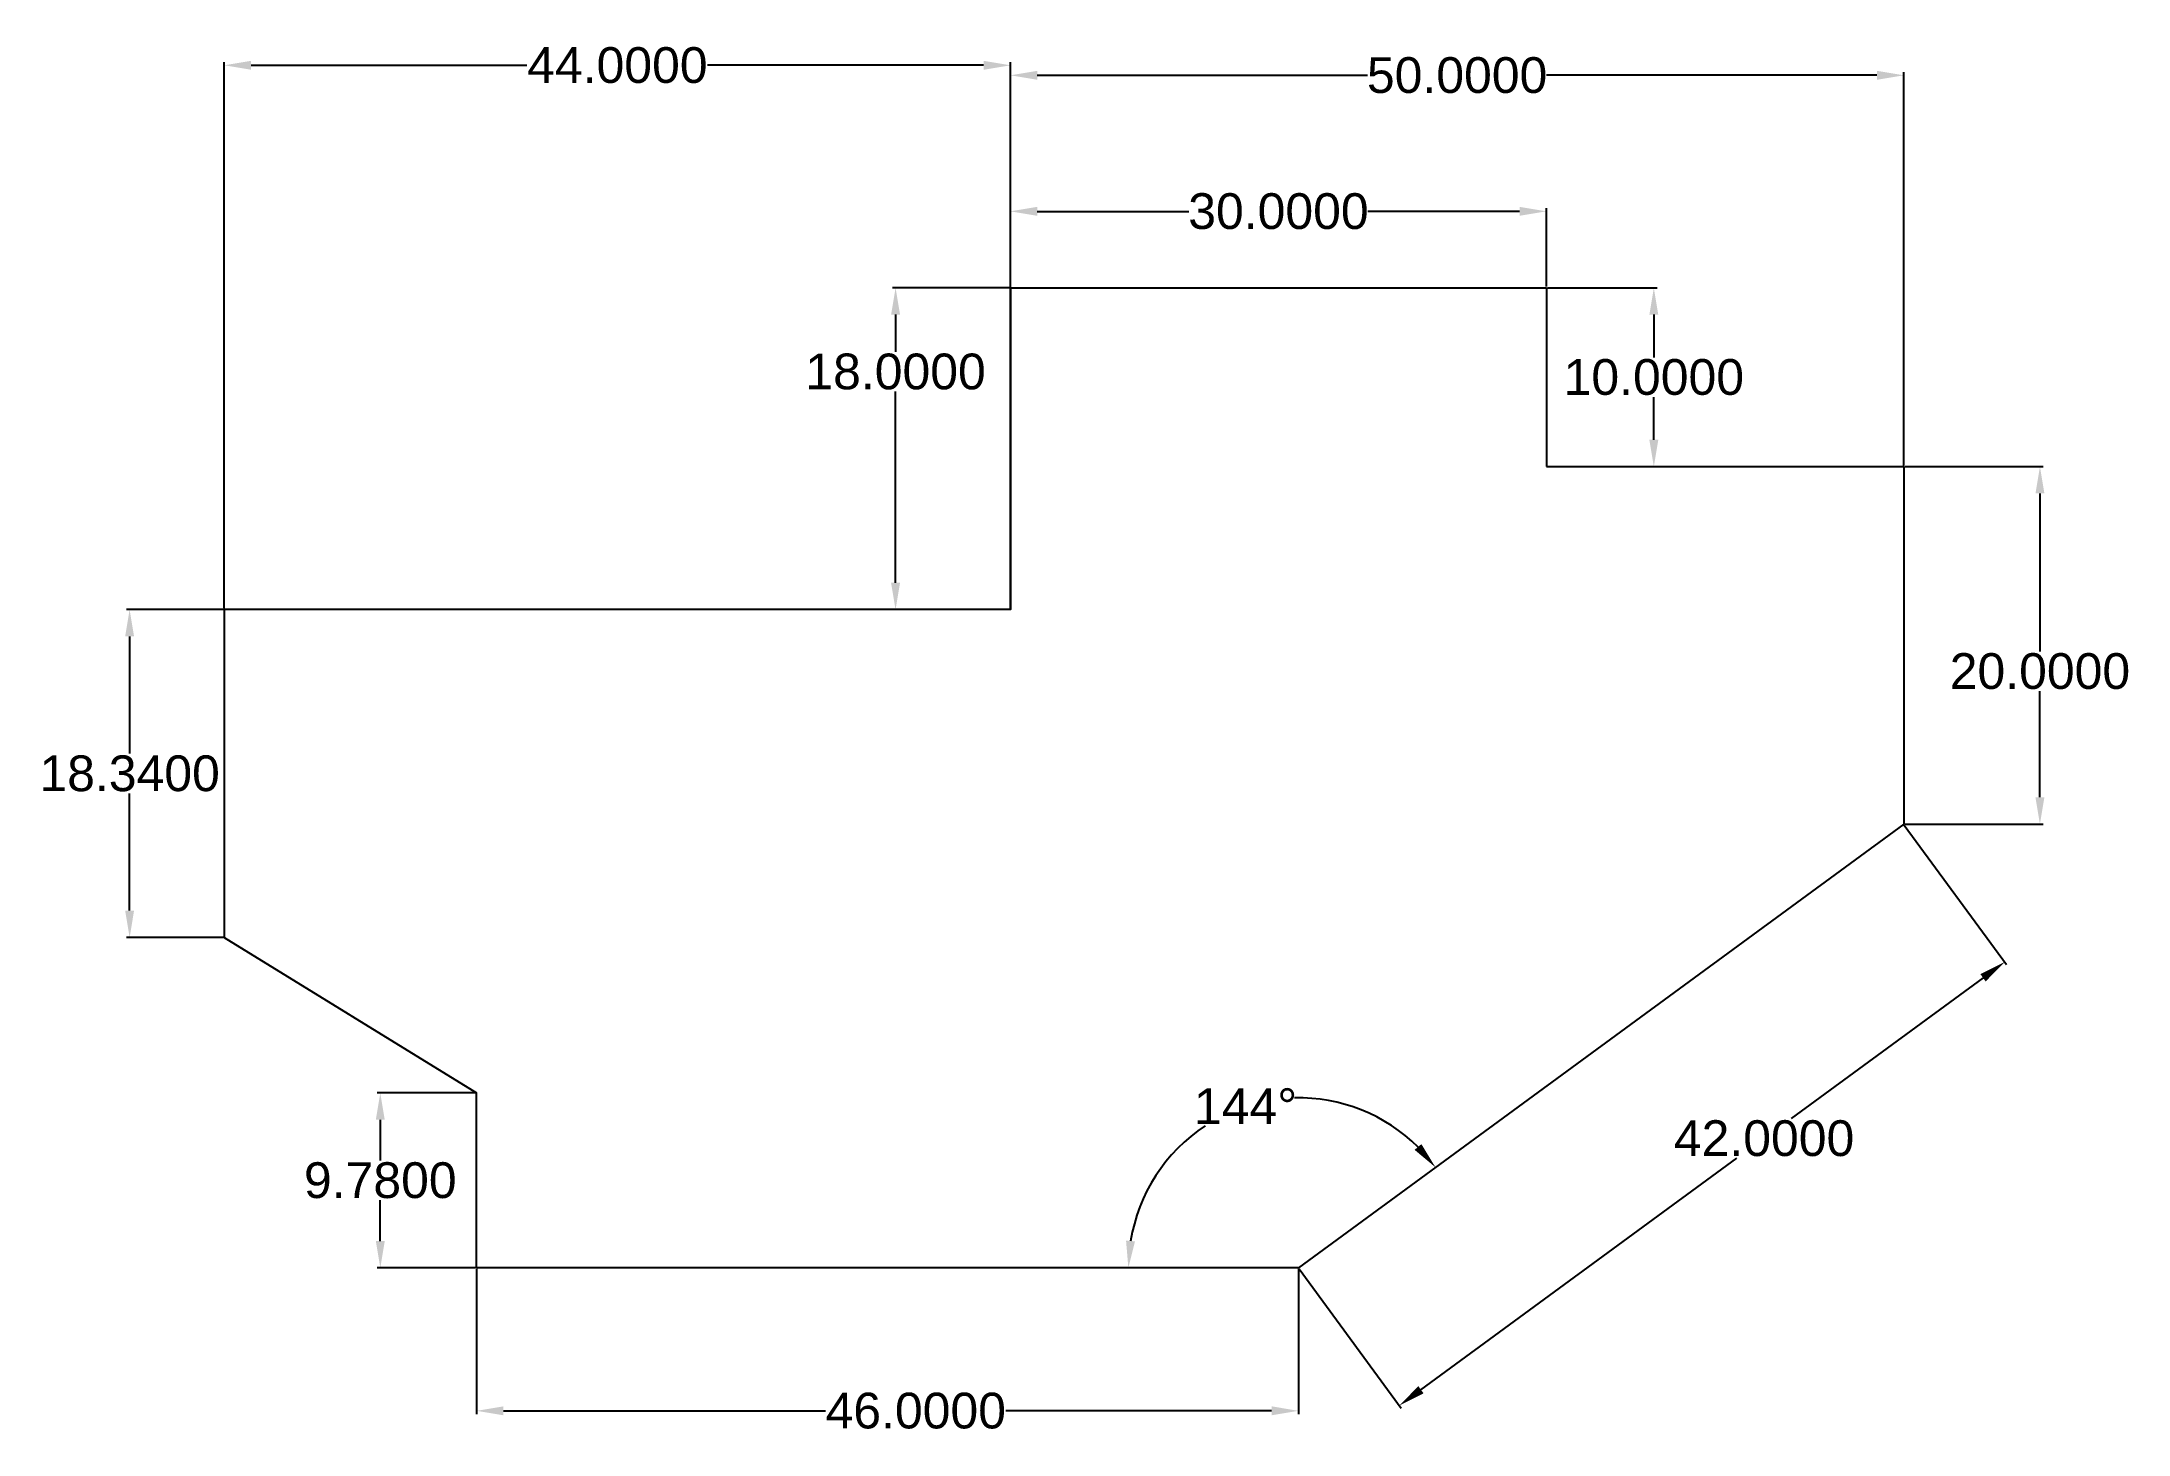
# Model space of a CAD drawing. Header units: millimetres. Extents: x -485 to -368, y 180 to 258.
import ezdxf

# ---------------------------------------------------------------- set-up
doc = ezdxf.new("R2010")
doc.units = ezdxf.units.MM
doc.header["$MEASUREMENT"] = 0
doc.styles.get("Standard").update_dxf_attribs({"font": 'arial.ttf'})
doc.dimstyles.get("Standard").update_dxf_attribs({"dimtxt": 2, "dimasz": 1.5, "dimexe": 0.18, "dimexo": 0.0625, "dimgap": 0.09, "dimtad": 0, "dimtih": 1, "dimtoh": 1, "dimdec": 4, "dimzin": 0, "dimdsep": 46, "dimtxsty": 'Standard', "dimcen": 0.09, "dimadec": 0, "dimazin": 0, "dimtfac": 1, "dimtdec": 4, "dimtofl": 0, "dimtmove": 0, "dimatfit": 3, "dimfxl": 1, "dimtolj": 1, "dimtzin": 0, "dimarcsym": 0})

# ---------------------------------------------------------------- blocks, each defined once
blk = doc.blocks.new('*D1')
at = {"color": 0, "lineweight": -2, "transparency": 16777216}
for p, q in [((-474.35, 225.81), (-479.77, 225.81)), ((-479.59, 224.31), (-479.59, 217.76)), ((-479.59, 208.97), (-479.59, 215.53)), ((-474.35, 207.47), (-479.77, 207.47))]:
    blk.add_line(p, q, dxfattribs=at)
at = {"color": 0, "transparency": 16777216}
for points in [[(-479.84, 224.31), (-479.34, 224.31), (-479.59, 225.81)], [(-479.84, 208.97), (-479.34, 208.97), (-479.59, 207.47)]]:
    blk.add_solid(points, dxfattribs=at)
at = {"layer": 'Defpoints', "color": 0, "transparency": 16777216}
for p in [(-474.29, 225.81), (-479.59, 207.47), (-474.29, 207.47)]:
    blk.add_point(p, dxfattribs=at)
at = {"color": 0, "transparency": 16777216, "insert": (-479.59, 216.64), "char_height": 2, "attachment_point": 5}
blk.add_mtext('\\A1;18.3400', dxfattribs=at)
blk = doc.blocks.new('*D3')
at = {"color": 0, "lineweight": -2, "transparency": 16777216}
for p, q in [((-460.24, 198.77), (-465.74, 198.77)), ((-465.56, 197.27), (-465.56, 195)), ((-465.56, 190.49), (-465.56, 192.77)), ((-460.24, 188.99), (-465.74, 188.99))]:
    blk.add_line(p, q, dxfattribs=at)
at = {"color": 0, "transparency": 16777216}
for points in [[(-465.81, 197.27), (-465.31, 197.27), (-465.56, 198.77)], [(-465.81, 190.49), (-465.31, 190.49), (-465.56, 188.99)]]:
    blk.add_solid(points, dxfattribs=at)
at = {"layer": 'Defpoints', "color": 0, "transparency": 16777216}
for p in [(-465.56, 198.77), (-460.17, 198.77), (-460.17, 188.99)]:
    blk.add_point(p, dxfattribs=at)
at = {"color": 0, "transparency": 16777216, "insert": (-465.56, 193.88), "char_height": 2, "attachment_point": 5}
blk.add_mtext('\\A1;9.7800', dxfattribs=at)
blk = doc.blocks.new('*D4')
at = {"color": 0, "lineweight": -2, "transparency": 16777216}
for start, end in [(45.2684, 91.3384), (123.3401, 170.9547)]:
    blk.add_arc((-414.17, 188.99), 9.51, start, end, dxfattribs=at)
at = {"color": 0, "transparency": 16777216}
for points in [[(-407.29, 195.91), (-407.67, 195.59), (-406.5, 194.61)], [(-423.32, 190.47), (-423.82, 190.51), (-423.69, 188.99)]]:
    blk.add_solid(points, dxfattribs=at)
at = {"layer": 'Defpoints', "color": 0, "transparency": 16777216}
for p in [(-380.29, 213.81), (-413.2, 198.46), (-460.17, 188.99), (-414.17, 188.99), (-414.17, 188.99)]:
    blk.add_point(p, dxfattribs=at)
at = {"color": 0, "transparency": 16777216, "insert": (-417.13, 198.03), "char_height": 2, "attachment_point": 5}
blk.add_mtext('\\A1;144°', dxfattribs=at)
blk = doc.blocks.new('*D6')
at = {"color": 0, "lineweight": -2, "transparency": 16777216}
for p, q in [((-380.23, 233.81), (-372.49, 233.81)), ((-372.67, 232.31), (-372.67, 223.47)), ((-372.67, 215.31), (-372.67, 221.25)), ((-380.23, 213.81), (-372.49, 213.81))]:
    blk.add_line(p, q, dxfattribs=at)
at = {"color": 0, "transparency": 16777216}
for points in [[(-372.92, 232.31), (-372.42, 232.31), (-372.67, 233.81)], [(-372.92, 215.31), (-372.42, 215.31), (-372.67, 213.81)]]:
    blk.add_solid(points, dxfattribs=at)
at = {"layer": 'Defpoints', "color": 0, "transparency": 16777216}
for p in [(-380.29, 233.81), (-380.29, 213.81), (-372.67, 213.81)]:
    blk.add_point(p, dxfattribs=at)
at = {"color": 0, "transparency": 16777216, "insert": (-372.67, 222.36), "char_height": 2, "attachment_point": 5}
blk.add_mtext('\\A1;20.0000', dxfattribs=at)
blk = doc.blocks.new('*D8')
at = {"color": 0, "lineweight": -2, "transparency": 16777216}
for p, q in [((-460.17, 188.93), (-460.17, 180.81)), ((-414.17, 188.93), (-414.17, 180.81)), ((-458.67, 180.99), (-440.65, 180.99)), ((-415.67, 180.99), (-430.54, 180.99))]:
    blk.add_line(p, q, dxfattribs=at)
at = {"color": 0, "transparency": 16777216}
for points in [[(-458.67, 181.24), (-458.67, 180.74), (-460.17, 180.99)], [(-415.67, 181.24), (-415.67, 180.74), (-414.17, 180.99)]]:
    blk.add_solid(points, dxfattribs=at)
at = {"layer": 'Defpoints', "color": 0, "transparency": 16777216}
for p in [(-460.17, 188.99), (-414.17, 188.99), (-414.17, 180.99)]:
    blk.add_point(p, dxfattribs=at)
at = {"color": 0, "transparency": 16777216, "insert": (-435.59, 180.99), "char_height": 2, "attachment_point": 5}
blk.add_mtext('\\A1;46.0000', dxfattribs=at)
blk = doc.blocks.new('*D10')
at = {"color": 0, "lineweight": -2, "transparency": 16777216}
for p, q in [((-474.29, 225.88), (-474.29, 256.44)), ((-472.79, 256.26), (-457.35, 256.26)), ((-431.79, 256.26), (-447.24, 256.26)), ((-430.29, 225.88), (-430.29, 256.44))]:
    blk.add_line(p, q, dxfattribs=at)
at = {"color": 0, "transparency": 16777216}
for points in [[(-472.79, 256.51), (-472.79, 256.01), (-474.29, 256.26)], [(-431.79, 256.51), (-431.79, 256.01), (-430.29, 256.26)]]:
    blk.add_solid(points, dxfattribs=at)
at = {"layer": 'Defpoints', "color": 0, "transparency": 16777216}
for p in [(-430.29, 256.26), (-474.29, 225.81), (-430.29, 225.81)]:
    blk.add_point(p, dxfattribs=at)
at = {"color": 0, "transparency": 16777216, "insert": (-452.29, 256.26), "char_height": 2, "attachment_point": 5}
blk.add_mtext('\\A1;44.0000', dxfattribs=at)
blk = doc.blocks.new('*D11')
at = {"color": 0, "lineweight": -2, "transparency": 16777216}
for p, q in [((-430.35, 243.81), (-436.9, 243.81)), ((-436.72, 242.31), (-436.72, 240.23)), ((-436.72, 227.31), (-436.72, 238.01)), ((-430.35, 225.81), (-436.9, 225.81))]:
    blk.add_line(p, q, dxfattribs=at)
at = {"color": 0, "transparency": 16777216}
for points in [[(-436.97, 242.31), (-436.47, 242.31), (-436.72, 243.81)], [(-436.97, 227.31), (-436.47, 227.31), (-436.72, 225.81)]]:
    blk.add_solid(points, dxfattribs=at)
at = {"layer": 'Defpoints', "color": 0, "transparency": 16777216}
for p in [(-430.29, 243.81), (-436.72, 225.81), (-430.29, 225.81)]:
    blk.add_point(p, dxfattribs=at)
at = {"color": 0, "transparency": 16777216, "insert": (-436.72, 239.12), "char_height": 2, "attachment_point": 5}
blk.add_mtext('\\A1;18.0000', dxfattribs=at)
blk = doc.blocks.new('*D12')
at = {"color": 0, "lineweight": -2, "transparency": 16777216}
for p, q in [((-400.23, 243.81), (-394.1, 243.81)), ((-394.28, 242.31), (-394.28, 239.92)), ((-394.28, 235.31), (-394.28, 237.7)), ((-400.23, 233.81), (-394.1, 233.81))]:
    blk.add_line(p, q, dxfattribs=at)
at = {"color": 0, "transparency": 16777216}
for points in [[(-394.53, 242.31), (-394.03, 242.31), (-394.28, 243.81)], [(-394.53, 235.31), (-394.03, 235.31), (-394.28, 233.81)]]:
    blk.add_solid(points, dxfattribs=at)
at = {"layer": 'Defpoints', "color": 0, "transparency": 16777216}
for p in [(-400.29, 243.81), (-400.29, 233.81), (-394.28, 233.81)]:
    blk.add_point(p, dxfattribs=at)
at = {"color": 0, "transparency": 16777216, "insert": (-394.28, 238.81), "char_height": 2, "attachment_point": 5}
blk.add_mtext('\\A1;10.0000', dxfattribs=at)
blk = doc.blocks.new('*D16')
at = {"color": 0, "lineweight": -2, "transparency": 16777216}
for p, q in [((-430.29, 243.88), (-430.29, 248.27)), ((-428.79, 248.09), (-420.31, 248.09)), ((-401.79, 248.09), (-410.28, 248.09)), ((-400.29, 243.88), (-400.29, 248.27))]:
    blk.add_line(p, q, dxfattribs=at)
at = {"color": 0, "transparency": 16777216}
for points in [[(-428.79, 248.34), (-428.79, 247.84), (-430.29, 248.09)], [(-401.79, 248.34), (-401.79, 247.84), (-400.29, 248.09)]]:
    blk.add_solid(points, dxfattribs=at)
at = {"layer": 'Defpoints', "color": 0, "transparency": 16777216}
for p in [(-400.29, 248.09), (-430.29, 243.81), (-400.29, 243.81)]:
    blk.add_point(p, dxfattribs=at)
at = {"color": 0, "transparency": 16777216, "insert": (-415.29, 248.09), "char_height": 2, "attachment_point": 5}
blk.add_mtext('\\A1;30.0000', dxfattribs=at)
blk = doc.blocks.new('*D17')
at = {"color": 0, "lineweight": -2, "transparency": 16777216}
for p, q in [((-430.29, 243.88), (-430.29, 255.88)), ((-380.29, 233.88), (-380.29, 255.88)), ((-428.79, 255.7), (-410.31, 255.7)), ((-381.79, 255.7), (-400.28, 255.7))]:
    blk.add_line(p, q, dxfattribs=at)
at = {"color": 0, "transparency": 16777216}
for points in [[(-428.79, 255.95), (-428.79, 255.45), (-430.29, 255.7)], [(-381.79, 255.95), (-381.79, 255.45), (-380.29, 255.7)]]:
    blk.add_solid(points, dxfattribs=at)
at = {"layer": 'Defpoints', "color": 0, "transparency": 16777216}
for p in [(-380.29, 255.7), (-430.29, 243.81), (-380.29, 233.81)]:
    blk.add_point(p, dxfattribs=at)
at = {"color": 0, "transparency": 16777216, "insert": (-405.29, 255.7), "char_height": 2, "attachment_point": 5}
blk.add_mtext('\\A1;50.0000', dxfattribs=at)
blk = doc.blocks.new('*D18')
at = {"color": 0, "lineweight": -2, "transparency": 16777216}
for p, q in [((-380.26, 213.76), (-374.54, 205.96)), ((-375.85, 205.22), (-386.6, 197.35)), ((-407.32, 182.17), (-389.63, 195.12)), ((-414.14, 188.94), (-408.42, 181.14))]:
    blk.add_line(p, q, dxfattribs=at)
at = {"color": 0, "transparency": 16777216}
for points in [[(-376, 205.42), (-375.71, 205.01), (-374.64, 206.1)], [(-407.46, 182.37), (-407.17, 181.97), (-408.53, 181.28)]]:
    blk.add_solid(points, dxfattribs=at)
at = {"layer": 'Defpoints', "color": 0, "transparency": 16777216}
for p in [(-380.29, 213.81), (-414.17, 188.99), (-408.53, 181.28)]:
    blk.add_point(p, dxfattribs=at)
at = {"color": 0, "transparency": 16777216, "insert": (-388.11, 196.23), "char_height": 2, "attachment_point": 5}
blk.add_mtext('\\A1;42.0000', dxfattribs=at)

msp = doc.modelspace()

# ---------------------------------------------------------------- linework, layer by layer
for p, q in [((-430.29225, 243.81336), (-400.29225, 243.81336)), ((-400.29225, 243.81336), (-400.29225, 233.81336)), ((-400.29225, 233.81336), (-380.29225, 233.81336)), ((-380.29225, 233.81336), (-380.29225, 213.81336)), ((-380.29225, 213.81336), (-414.1746, 188.99429)), ((-460.1746, 188.99429), (-460.1746, 198.77429)), ((-414.1746, 188.99429), (-460.1746, 188.99429))]:
    msp.add_line(p, q)
msp.add_lwpolyline([(-430.29225, 243.81336), (-430.29225, 225.81336), (-474.29225, 225.81336), (-474.29225, 207.47336), (-460.1746, 198.77429)])

# ---------------------------------------------------------------- dimensions: what is measured, and where the dimension line sits
for base, p1, p2, picture, middle in [((-430.29225, 256.26419), (-474.29225, 225.81336), (-430.29225, 225.81336), '*D10', (-452.29225, 256.26419)), ((-380.29225, 255.69965), (-430.29225, 243.81336), (-380.29225, 233.81336), '*D17', (-405.29225, 255.69965)), ((-400.29225, 248.08727), (-430.29225, 243.81336), (-400.29225, 243.81336), '*D16', (-415.29225, 248.08727)), ((-414.1746, 180.99238), (-460.1746, 188.99429), (-414.1746, 188.99429), '*D8', (-435.59165, 180.99238))]:
    dim = msp.add_linear_dim(base=base, p1=p1, p2=p2, dimstyle='Standard')
    dim.commit()
    dim.dimension.update_dxf_attribs({"geometry": picture, "text_midpoint": middle, "dimtype": 160})
for base, p1, p2, angle, picture, middle, dimtype in [((-436.72276, 225.81336), (-430.29225, 243.81336), (-430.29225, 225.81336), 90, '*D11', (-436.72276, 239.11893), 160), ((-372.66607, 213.81336), (-380.29225, 233.81336), (-380.29225, 213.81336), 90, '*D6', (-372.66607, 222.35791), 160), ((-479.5868, 207.47336), (-474.29225, 225.81336), (-474.29225, 207.47336), 90, '*D1', (-479.5868, 216.64336), 160), ((-408.52631, 181.28339), (-380.29225, 213.81336), (-414.1746, 188.99429), 216.2230444, '*D18', (-388.11487, 196.23492), 161)]:
    dim = msp.add_linear_dim(base=base, p1=p1, p2=p2, angle=angle, dimstyle='Standard')
    dim.commit()
    dim.dimension.update_dxf_attribs({"geometry": picture, "text_midpoint": middle, "dimtype": dimtype})
for base, p1, p2, picture, middle in [((-394.28133, 233.81336), (-400.29225, 243.81336), (-400.29225, 233.81336), '*D12', (-394.28133, 238.81336)), ((-465.56347, 198.77429), (-460.1746, 188.99429), (-460.1746, 198.77429), '*D3', (-465.56347, 193.88429))]:
    dim = msp.add_linear_dim(base=base, p1=p1, p2=p2, angle=90, dimstyle='Standard')
    dim.commit()
    dim.dimension.update_dxf_attribs({"geometry": picture, "text_midpoint": middle})
dim = msp.add_angular_dim_2l(base=(-413.20495, 198.45606), line1=((-380.29225, 213.81336), (-414.1746, 188.99429)), line2=((-414.1746, 188.99429), (-460.1746, 188.99429)), dimstyle='Standard')
dim.commit()
dim.dimension.update_dxf_attribs({"geometry": '*D4', "text_midpoint": (-417.13136, 198.03436)})

doc.saveas('drawing.dxf')
